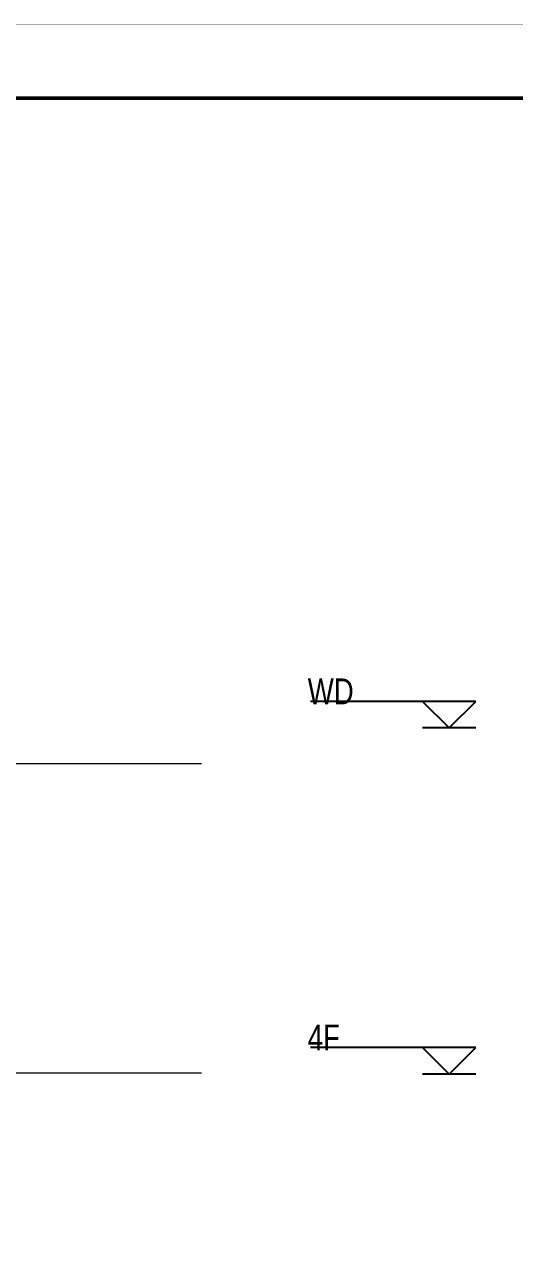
# Model space of a CAD drawing. Extents: x -562219 to -386232, y -244737 to -38219.
# Drawn here: x -437440 to -430785, y -201873 to -185332 of the extents above; entities that cross this region are included whole.
import ezdxf
from ezdxf.enums import TextEntityAlignment as Align

# ---------------------------------------------------------------- set-up
doc = ezdxf.new("R2010")
doc.units = 0
doc.header["$LTSCALE"] = 1000
doc.header["$MEASUREMENT"] = 0
doc.layers.get('0').update_dxf_attribs({"linetype": 'CONTINUOUS'})
doc.layers.add('SYTM$0$NOTE', color=3, linetype='CONTINUOUS')
doc.layers.add('SYTM$0$SYST-ASST', color=7, linetype='CONTINUOUS', lineweight=18)
doc.styles.add('HZF', font='ROS', dxfattribs={"width": 0.8, "bigfont": 'JD'})
doc.styles.add('SYTM$0$Arial0.7', font='arial.ttf', dxfattribs={"width": 0.7})

# ---------------------------------------------------------------- blocks, each defined once
blk = doc.blocks.new('图框-A1')
for points, const_width in [([(0, 0), (841, 0), (841, 594), (0, 594)], 0.05), ([(766, 584), (25, 584), (25, 10), (766, 10)], 0.5)]:
    blk.add_lwpolyline(points, close=True, dxfattribs=dict(const_width=const_width))
blk = doc.blocks.new('SYTM$0$标高-左上')
for p, q in [((0, 0), (-3, 3)), ((-3, 3), (15.67, 3)), ((3, 3), (0, 0)), ((-3, 0), (3, 0))]:
    blk.add_line(p, q)
at = {"style": 'SYTM$0$Arial0.7'}
blk.add_attdef('LEVEL', text='', height=2.5, dxfattribs=at).set_placement((4.24, 6.61), align=Align.TOP_LEFT)

msp = doc.modelspace()

# ---------------------------------------------------------------- linework, layer by layer
at = {"layer": 'SYTM$0$SYST-ASST'}
for p, q in [((-462232, -195369), (-435035, -195369)), ((-462232, -199569), (-435035, -199569))]:
    msp.add_line(p, q, dxfattribs=at)

# ---------------------------------------------------------------- block references
at = {"xscale": 100, "yscale": 100, "zscale": 100}
msp.add_blockref('图框-A1', (-470334, -244734), dxfattribs=at)
at = {"layer": 'SYTM$0$NOTE', "xscale": -120, "yscale": 120, "zscale": 120}
for p in [(-431674, -194884), (-431674, -199584)]:
    msp.add_blockref('SYTM$0$标高-左上', p, dxfattribs=at)

# ---------------------------------------------------------------- texts
at = {"layer": 'SYTM$0$NOTE', "style": 'HZF', "width": 0.8}
for s, p in [('WD', (-433594, -194563)), ('4F', (-433594, -199263))]:
    msp.add_text(s, height=350, dxfattribs=at).set_placement(p)

doc.saveas('drawing.dxf')
